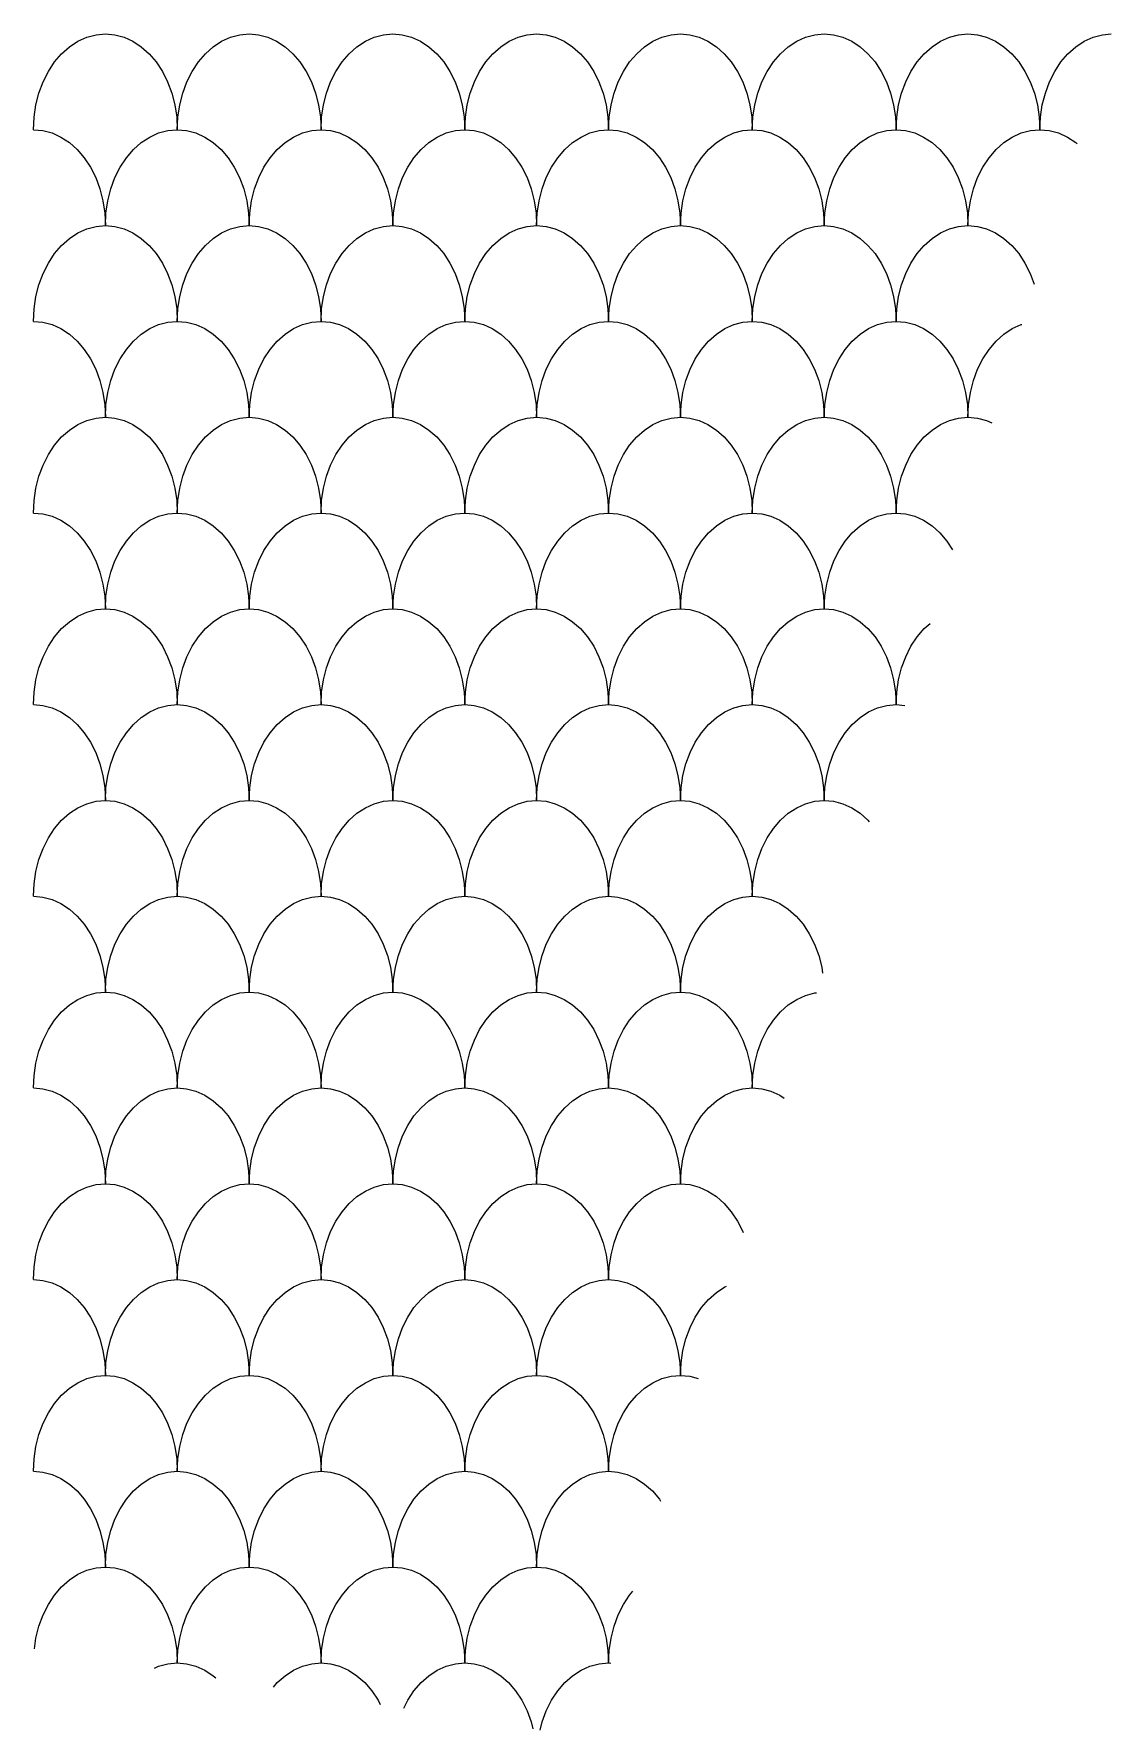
# Model space of a CAD drawing. Header units: millimetres. Extents: x 162 to 274, y -149 to -79.
# Drawn here: x 174.9 to 197.38, y -149.28 to -113.88 of the extents above; entities that cross this region are included whole.
import ezdxf

# ---------------------------------------------------------------- set-up
doc = ezdxf.new("R2010")
doc.units = ezdxf.units.MM

msp = doc.modelspace()

# ---------------------------------------------------------------- linework, layer by layer
for points in [[(174.894, -115.88), (174.907, -115.619), (174.946, -115.362), (175.009, -115.114), (175.095, -114.88), (175.204, -114.662), (175.334, -114.465), (175.481, -114.293), (175.644, -114.148), (175.82, -114.032), (176.006, -113.948), (176.199, -113.897), (176.394, -113.88), (176.59, -113.897), (176.783, -113.948), (176.968, -114.032), (177.144, -114.148), (177.308, -114.293), (177.455, -114.465), (177.584, -114.662), (177.693, -114.88), (177.78, -115.114), (177.843, -115.362), (177.882, -115.619), (177.894, -115.88)], [(177.894, -115.88), (177.907, -115.619), (177.946, -115.362), (178.009, -115.114), (178.095, -114.88), (178.204, -114.662), (178.334, -114.465), (178.481, -114.293), (178.644, -114.148), (178.82, -114.032), (179.006, -113.948), (179.199, -113.897), (179.394, -113.88), (179.59, -113.897), (179.783, -113.948), (179.968, -114.032), (180.144, -114.148), (180.308, -114.293), (180.455, -114.465), (180.584, -114.662), (180.693, -114.88), (180.78, -115.114), (180.843, -115.362), (180.882, -115.619), (180.894, -115.88)], [(180.894, -115.88), (180.907, -115.619), (180.946, -115.362), (181.009, -115.114), (181.095, -114.88), (181.204, -114.662), (181.334, -114.465), (181.481, -114.293), (181.644, -114.148), (181.82, -114.032), (182.006, -113.948), (182.199, -113.897), (182.394, -113.88), (182.59, -113.897), (182.783, -113.948), (182.968, -114.032), (183.144, -114.148), (183.308, -114.293), (183.455, -114.465), (183.584, -114.662), (183.693, -114.88), (183.78, -115.114), (183.843, -115.362), (183.882, -115.619), (183.894, -115.88)], [(183.894, -115.88), (183.907, -115.619), (183.946, -115.362), (184.009, -115.114), (184.095, -114.88), (184.204, -114.662), (184.334, -114.465), (184.481, -114.293), (184.644, -114.148), (184.82, -114.032), (185.006, -113.948), (185.199, -113.897), (185.394, -113.88), (185.59, -113.897), (185.783, -113.948), (185.968, -114.032), (186.144, -114.148), (186.308, -114.293), (186.455, -114.465), (186.584, -114.662), (186.693, -114.88), (186.78, -115.114), (186.843, -115.362), (186.882, -115.619), (186.894, -115.88)], [(186.894, -115.88), (186.907, -115.619), (186.946, -115.362), (187.009, -115.114), (187.095, -114.88), (187.204, -114.662), (187.334, -114.465), (187.481, -114.293), (187.644, -114.148), (187.82, -114.032), (188.006, -113.948), (188.199, -113.897), (188.394, -113.88), (188.59, -113.897), (188.783, -113.948), (188.968, -114.032), (189.144, -114.148), (189.308, -114.293), (189.455, -114.465), (189.584, -114.662), (189.693, -114.88), (189.78, -115.114), (189.843, -115.362), (189.882, -115.619), (189.894, -115.88)], [(189.894, -115.88), (189.907, -115.619), (189.946, -115.362), (190.009, -115.114), (190.095, -114.88), (190.204, -114.662), (190.334, -114.465), (190.481, -114.293), (190.644, -114.148), (190.82, -114.032), (191.006, -113.948), (191.199, -113.897), (191.394, -113.88), (191.59, -113.897), (191.783, -113.948), (191.968, -114.032), (192.144, -114.148), (192.308, -114.293), (192.455, -114.465), (192.584, -114.662), (192.693, -114.88), (192.78, -115.114), (192.843, -115.362), (192.882, -115.619), (192.894, -115.88)], [(192.894, -115.88), (192.907, -115.619), (192.946, -115.362), (193.009, -115.114), (193.095, -114.88), (193.204, -114.662), (193.334, -114.465), (193.481, -114.293), (193.644, -114.148), (193.82, -114.032), (194.006, -113.948), (194.199, -113.897), (194.394, -113.88), (194.59, -113.897), (194.783, -113.948), (194.968, -114.032), (195.144, -114.148), (195.308, -114.293), (195.455, -114.465), (195.584, -114.662), (195.693, -114.88), (195.78, -115.114), (195.843, -115.362), (195.882, -115.619), (195.894, -115.88)], [(195.894, -115.88), (195.907, -115.619), (195.946, -115.362), (196.009, -115.114), (196.095, -114.88), (196.204, -114.662), (196.334, -114.465), (196.481, -114.293), (196.644, -114.148), (196.82, -114.032), (197.006, -113.948), (197.199, -113.897), (197.381, -113.881)], [(174.894, -115.88), (175.09, -115.897), (175.283, -115.948), (175.468, -116.032), (175.644, -116.148), (175.808, -116.293), (175.955, -116.465), (176.084, -116.662), (176.193, -116.88), (176.28, -117.114), (176.343, -117.362), (176.382, -117.619), (176.394, -117.88)], [(176.394, -117.88), (176.407, -117.619), (176.446, -117.362), (176.509, -117.114), (176.595, -116.88), (176.704, -116.662), (176.834, -116.465), (176.981, -116.293), (177.144, -116.148), (177.32, -116.032), (177.506, -115.948), (177.699, -115.897), (177.894, -115.88), (178.09, -115.897), (178.283, -115.948), (178.468, -116.032), (178.644, -116.148), (178.808, -116.293), (178.955, -116.465), (179.084, -116.662), (179.193, -116.88), (179.28, -117.114), (179.343, -117.362), (179.382, -117.619), (179.394, -117.88)], [(179.394, -117.88), (179.407, -117.619), (179.446, -117.362), (179.509, -117.114), (179.595, -116.88), (179.704, -116.662), (179.834, -116.465), (179.981, -116.293), (180.144, -116.148), (180.32, -116.032), (180.506, -115.948), (180.699, -115.897), (180.894, -115.88), (181.09, -115.897), (181.283, -115.948), (181.468, -116.032), (181.644, -116.148), (181.808, -116.293), (181.955, -116.465), (182.084, -116.662), (182.193, -116.88), (182.28, -117.114), (182.343, -117.362), (182.382, -117.619), (182.394, -117.88)], [(182.394, -117.88), (182.407, -117.619), (182.446, -117.362), (182.509, -117.114), (182.595, -116.88), (182.704, -116.662), (182.834, -116.465), (182.981, -116.293), (183.144, -116.148), (183.32, -116.032), (183.506, -115.948), (183.699, -115.897), (183.894, -115.88), (184.09, -115.897), (184.283, -115.948), (184.468, -116.032), (184.644, -116.148), (184.808, -116.293), (184.955, -116.465), (185.084, -116.662), (185.193, -116.88), (185.28, -117.114), (185.343, -117.362), (185.382, -117.619), (185.394, -117.88)], [(185.394, -117.88), (185.407, -117.619), (185.446, -117.362), (185.509, -117.114), (185.595, -116.88), (185.704, -116.662), (185.834, -116.465), (185.981, -116.293), (186.144, -116.148), (186.32, -116.032), (186.506, -115.948), (186.699, -115.897), (186.894, -115.88), (187.09, -115.897), (187.283, -115.948), (187.468, -116.032), (187.644, -116.148), (187.808, -116.293), (187.955, -116.465), (188.084, -116.662), (188.193, -116.88), (188.28, -117.114), (188.343, -117.362), (188.382, -117.619), (188.394, -117.88)], [(188.394, -117.88), (188.407, -117.619), (188.446, -117.362), (188.509, -117.114), (188.595, -116.88), (188.704, -116.662), (188.834, -116.465), (188.981, -116.293), (189.144, -116.148), (189.32, -116.032), (189.506, -115.948), (189.699, -115.897), (189.894, -115.88), (190.09, -115.897), (190.283, -115.948), (190.468, -116.032), (190.644, -116.148), (190.808, -116.293), (190.955, -116.465), (191.084, -116.662), (191.193, -116.88), (191.28, -117.114), (191.343, -117.362), (191.382, -117.619), (191.394, -117.88)], [(191.394, -117.88), (191.407, -117.619), (191.446, -117.362), (191.509, -117.114), (191.595, -116.88), (191.704, -116.662), (191.834, -116.465), (191.981, -116.293), (192.144, -116.148), (192.32, -116.032), (192.506, -115.948), (192.699, -115.897), (192.894, -115.88), (193.09, -115.897), (193.283, -115.948), (193.468, -116.032), (193.644, -116.148), (193.808, -116.293), (193.955, -116.465), (194.084, -116.662), (194.193, -116.88), (194.28, -117.114), (194.343, -117.362), (194.382, -117.619), (194.394, -117.88)], [(194.394, -117.88), (194.407, -117.619), (194.446, -117.362), (194.509, -117.114), (194.595, -116.88), (194.704, -116.662), (194.834, -116.465), (194.981, -116.293), (195.144, -116.148), (195.32, -116.032), (195.506, -115.948), (195.699, -115.897), (195.894, -115.88), (196.09, -115.897), (196.283, -115.948), (196.468, -116.032), (196.644, -116.148), (196.676, -116.176)], [(174.894, -119.88), (174.907, -119.619), (174.946, -119.362), (175.009, -119.114), (175.095, -118.88), (175.204, -118.662), (175.334, -118.465), (175.481, -118.293), (175.644, -118.148), (175.82, -118.032), (176.006, -117.948), (176.199, -117.897), (176.394, -117.88), (176.59, -117.897), (176.783, -117.948), (176.968, -118.032), (177.144, -118.148), (177.308, -118.293), (177.455, -118.465), (177.584, -118.662), (177.693, -118.88), (177.78, -119.114), (177.843, -119.362), (177.882, -119.619), (177.894, -119.88)], [(177.894, -119.88), (177.907, -119.619), (177.946, -119.362), (178.009, -119.114), (178.095, -118.88), (178.204, -118.662), (178.334, -118.465), (178.481, -118.293), (178.644, -118.148), (178.82, -118.032), (179.006, -117.948), (179.199, -117.897), (179.394, -117.88), (179.59, -117.897), (179.783, -117.948), (179.968, -118.032), (180.144, -118.148), (180.308, -118.293), (180.455, -118.465), (180.584, -118.662), (180.693, -118.88), (180.78, -119.114), (180.843, -119.362), (180.882, -119.619), (180.894, -119.88)], [(180.894, -119.88), (180.907, -119.619), (180.946, -119.362), (181.009, -119.114), (181.095, -118.88), (181.204, -118.662), (181.334, -118.465), (181.481, -118.293), (181.644, -118.148), (181.82, -118.032), (182.006, -117.948), (182.199, -117.897), (182.394, -117.88), (182.59, -117.897), (182.783, -117.948), (182.968, -118.032), (183.144, -118.148), (183.308, -118.293), (183.455, -118.465), (183.584, -118.662), (183.693, -118.88), (183.78, -119.114), (183.843, -119.362), (183.882, -119.619), (183.894, -119.88)], [(183.894, -119.88), (183.907, -119.619), (183.946, -119.362), (184.009, -119.114), (184.095, -118.88), (184.204, -118.662), (184.334, -118.465), (184.481, -118.293), (184.644, -118.148), (184.82, -118.032), (185.006, -117.948), (185.199, -117.897), (185.394, -117.88), (185.59, -117.897), (185.783, -117.948), (185.968, -118.032), (186.144, -118.148), (186.308, -118.293), (186.455, -118.465), (186.584, -118.662), (186.693, -118.88), (186.78, -119.114), (186.843, -119.362), (186.882, -119.619), (186.894, -119.88)], [(186.894, -119.88), (186.907, -119.619), (186.946, -119.362), (187.009, -119.114), (187.095, -118.88), (187.204, -118.662), (187.334, -118.465), (187.481, -118.293), (187.644, -118.148), (187.82, -118.032), (188.006, -117.948), (188.199, -117.897), (188.394, -117.88), (188.59, -117.897), (188.783, -117.948), (188.968, -118.032), (189.144, -118.148), (189.308, -118.293), (189.455, -118.465), (189.584, -118.662), (189.693, -118.88), (189.78, -119.114), (189.843, -119.362), (189.882, -119.619), (189.894, -119.88)], [(189.894, -119.88), (189.907, -119.619), (189.946, -119.362), (190.009, -119.114), (190.095, -118.88), (190.204, -118.662), (190.334, -118.465), (190.481, -118.293), (190.644, -118.148), (190.82, -118.032), (191.006, -117.948), (191.199, -117.897), (191.394, -117.88), (191.59, -117.897), (191.783, -117.948), (191.968, -118.032), (192.144, -118.148), (192.308, -118.293), (192.455, -118.465), (192.584, -118.662), (192.693, -118.88), (192.78, -119.114), (192.843, -119.362), (192.882, -119.619), (192.894, -119.88)], [(192.894, -119.88), (192.907, -119.619), (192.946, -119.362), (193.009, -119.114), (193.095, -118.88), (193.204, -118.662), (193.334, -118.465), (193.481, -118.293), (193.644, -118.148), (193.82, -118.032), (194.006, -117.948), (194.199, -117.897), (194.394, -117.88), (194.59, -117.897), (194.783, -117.948), (194.968, -118.032), (195.144, -118.148), (195.308, -118.293), (195.455, -118.465), (195.584, -118.662), (195.693, -118.88), (195.777, -119.105)], [(174.894, -119.88), (175.09, -119.897), (175.283, -119.948), (175.468, -120.032), (175.644, -120.148), (175.808, -120.293), (175.955, -120.465), (176.084, -120.662), (176.193, -120.88), (176.28, -121.114), (176.343, -121.362), (176.382, -121.619), (176.394, -121.88)], [(176.394, -121.88), (176.407, -121.619), (176.446, -121.362), (176.509, -121.114), (176.595, -120.88), (176.704, -120.662), (176.834, -120.465), (176.981, -120.293), (177.144, -120.148), (177.32, -120.032), (177.506, -119.948), (177.699, -119.897), (177.894, -119.88), (178.09, -119.897), (178.283, -119.948), (178.468, -120.032), (178.644, -120.148), (178.808, -120.293), (178.955, -120.465), (179.084, -120.662), (179.193, -120.88), (179.28, -121.114), (179.343, -121.362), (179.382, -121.619), (179.394, -121.88)], [(179.394, -121.88), (179.407, -121.619), (179.446, -121.362), (179.509, -121.114), (179.595, -120.88), (179.704, -120.662), (179.834, -120.465), (179.981, -120.293), (180.144, -120.148), (180.32, -120.032), (180.506, -119.948), (180.699, -119.897), (180.894, -119.88), (181.09, -119.897), (181.283, -119.948), (181.468, -120.032), (181.644, -120.148), (181.808, -120.293), (181.955, -120.465), (182.084, -120.662), (182.193, -120.88), (182.28, -121.114), (182.343, -121.362), (182.382, -121.619), (182.394, -121.88)], [(182.394, -121.88), (182.407, -121.619), (182.446, -121.362), (182.509, -121.114), (182.595, -120.88), (182.704, -120.662), (182.834, -120.465), (182.981, -120.293), (183.144, -120.148), (183.32, -120.032), (183.506, -119.948), (183.699, -119.897), (183.894, -119.88), (184.09, -119.897), (184.283, -119.948), (184.468, -120.032), (184.644, -120.148), (184.808, -120.293), (184.955, -120.465), (185.084, -120.662), (185.193, -120.88), (185.28, -121.114), (185.343, -121.362), (185.382, -121.619), (185.394, -121.88)], [(185.394, -121.88), (185.407, -121.619), (185.446, -121.362), (185.509, -121.114), (185.595, -120.88), (185.704, -120.662), (185.834, -120.465), (185.981, -120.293), (186.144, -120.148), (186.32, -120.032), (186.506, -119.948), (186.699, -119.897), (186.894, -119.88), (187.09, -119.897), (187.283, -119.948), (187.468, -120.032), (187.644, -120.148), (187.808, -120.293), (187.955, -120.465), (188.084, -120.662), (188.193, -120.88), (188.28, -121.114), (188.343, -121.362), (188.382, -121.619), (188.394, -121.88)], [(188.394, -121.88), (188.407, -121.619), (188.446, -121.362), (188.509, -121.114), (188.595, -120.88), (188.704, -120.662), (188.834, -120.465), (188.981, -120.293), (189.144, -120.148), (189.32, -120.032), (189.506, -119.948), (189.699, -119.897), (189.894, -119.88), (190.09, -119.897), (190.283, -119.948), (190.468, -120.032), (190.644, -120.148), (190.808, -120.293), (190.955, -120.465), (191.084, -120.662), (191.193, -120.88), (191.28, -121.114), (191.343, -121.362), (191.382, -121.619), (191.394, -121.88)], [(191.394, -121.88), (191.407, -121.619), (191.446, -121.362), (191.509, -121.114), (191.595, -120.88), (191.704, -120.662), (191.834, -120.465), (191.981, -120.293), (192.144, -120.148), (192.32, -120.032), (192.506, -119.948), (192.699, -119.897), (192.894, -119.88), (193.09, -119.897), (193.283, -119.948), (193.468, -120.032), (193.644, -120.148), (193.808, -120.293), (193.955, -120.465), (194.084, -120.662), (194.193, -120.88), (194.28, -121.114), (194.343, -121.362), (194.382, -121.619), (194.394, -121.88)], [(194.394, -121.88), (194.407, -121.619), (194.446, -121.362), (194.509, -121.114), (194.595, -120.88), (194.704, -120.662), (194.834, -120.465), (194.981, -120.293), (195.144, -120.148), (195.32, -120.032), (195.506, -119.948), (195.519, -119.944)], [(174.894, -123.88), (174.907, -123.619), (174.946, -123.362), (175.009, -123.114), (175.095, -122.88), (175.204, -122.662), (175.334, -122.465), (175.481, -122.293), (175.644, -122.148), (175.82, -122.032), (176.006, -121.948), (176.199, -121.897), (176.394, -121.88), (176.59, -121.897), (176.783, -121.948), (176.968, -122.032), (177.144, -122.148), (177.308, -122.293), (177.455, -122.465), (177.584, -122.662), (177.693, -122.88), (177.78, -123.114), (177.843, -123.362), (177.882, -123.619), (177.894, -123.88)], [(177.894, -123.88), (177.907, -123.619), (177.946, -123.362), (178.009, -123.114), (178.095, -122.88), (178.204, -122.662), (178.334, -122.465), (178.481, -122.293), (178.644, -122.148), (178.82, -122.032), (179.006, -121.948), (179.199, -121.897), (179.394, -121.88), (179.59, -121.897), (179.783, -121.948), (179.968, -122.032), (180.144, -122.148), (180.308, -122.293), (180.455, -122.465), (180.584, -122.662), (180.693, -122.88), (180.78, -123.114), (180.843, -123.362), (180.882, -123.619), (180.894, -123.88)], [(180.894, -123.88), (180.907, -123.619), (180.946, -123.362), (181.009, -123.114), (181.095, -122.88), (181.204, -122.662), (181.334, -122.465), (181.481, -122.293), (181.644, -122.148), (181.82, -122.032), (182.006, -121.948), (182.199, -121.897), (182.394, -121.88), (182.59, -121.897), (182.783, -121.948), (182.968, -122.032), (183.144, -122.148), (183.308, -122.293), (183.455, -122.465), (183.584, -122.662), (183.693, -122.88), (183.78, -123.114), (183.843, -123.362), (183.882, -123.619), (183.894, -123.88)], [(183.894, -123.88), (183.907, -123.619), (183.946, -123.362), (184.009, -123.114), (184.095, -122.88), (184.204, -122.662), (184.334, -122.465), (184.481, -122.293), (184.644, -122.148), (184.82, -122.032), (185.006, -121.948), (185.199, -121.897), (185.394, -121.88), (185.59, -121.897), (185.783, -121.948), (185.968, -122.032), (186.144, -122.148), (186.308, -122.293), (186.455, -122.465), (186.584, -122.662), (186.693, -122.88), (186.78, -123.114), (186.843, -123.362), (186.882, -123.619), (186.894, -123.88)], [(186.894, -123.88), (186.907, -123.619), (186.946, -123.362), (187.009, -123.114), (187.095, -122.88), (187.204, -122.662), (187.334, -122.465), (187.481, -122.293), (187.644, -122.148), (187.82, -122.032), (188.006, -121.948), (188.199, -121.897), (188.394, -121.88), (188.59, -121.897), (188.783, -121.948), (188.968, -122.032), (189.144, -122.148), (189.308, -122.293), (189.455, -122.465), (189.584, -122.662), (189.693, -122.88), (189.78, -123.114), (189.843, -123.362), (189.882, -123.619), (189.894, -123.88)], [(189.894, -123.88), (189.907, -123.619), (189.946, -123.362), (190.009, -123.114), (190.095, -122.88), (190.204, -122.662), (190.334, -122.465), (190.481, -122.293), (190.644, -122.148), (190.82, -122.032), (191.006, -121.948), (191.199, -121.897), (191.394, -121.88), (191.59, -121.897), (191.783, -121.948), (191.968, -122.032), (192.144, -122.148), (192.308, -122.293), (192.455, -122.465), (192.584, -122.662), (192.693, -122.88), (192.78, -123.114), (192.843, -123.362), (192.882, -123.619), (192.894, -123.88)], [(192.894, -123.88), (192.907, -123.619), (192.946, -123.362), (193.009, -123.114), (193.095, -122.88), (193.204, -122.662), (193.334, -122.465), (193.481, -122.293), (193.644, -122.148), (193.82, -122.032), (194.006, -121.948), (194.199, -121.897), (194.394, -121.88), (194.59, -121.897), (194.783, -121.948), (194.889, -121.996)], [(174.894, -123.88), (175.09, -123.897), (175.283, -123.948), (175.468, -124.032), (175.644, -124.148), (175.808, -124.293), (175.955, -124.465), (176.084, -124.662), (176.193, -124.88), (176.28, -125.114), (176.343, -125.362), (176.382, -125.619), (176.394, -125.88)], [(176.394, -125.88), (176.407, -125.619), (176.446, -125.362), (176.509, -125.114), (176.595, -124.88), (176.704, -124.662), (176.834, -124.465), (176.981, -124.293), (177.144, -124.148), (177.32, -124.032), (177.506, -123.948), (177.699, -123.897), (177.894, -123.88), (178.09, -123.897), (178.283, -123.948), (178.468, -124.032), (178.644, -124.148), (178.808, -124.293), (178.955, -124.465), (179.084, -124.662), (179.193, -124.88), (179.28, -125.114), (179.343, -125.362), (179.382, -125.619), (179.394, -125.88)], [(179.394, -125.88), (179.407, -125.619), (179.446, -125.362), (179.509, -125.114), (179.595, -124.88), (179.704, -124.662), (179.834, -124.465), (179.981, -124.293), (180.144, -124.148), (180.32, -124.032), (180.506, -123.948), (180.699, -123.897), (180.894, -123.88), (181.09, -123.897), (181.283, -123.948), (181.468, -124.032), (181.644, -124.148), (181.808, -124.293), (181.955, -124.465), (182.084, -124.662), (182.193, -124.88), (182.28, -125.114), (182.343, -125.362), (182.382, -125.619), (182.394, -125.88)], [(182.394, -125.88), (182.407, -125.619), (182.446, -125.362), (182.509, -125.114), (182.595, -124.88), (182.704, -124.662), (182.834, -124.465), (182.981, -124.293), (183.144, -124.148), (183.32, -124.032), (183.506, -123.948), (183.699, -123.897), (183.894, -123.88), (184.09, -123.897), (184.283, -123.948), (184.468, -124.032), (184.644, -124.148), (184.808, -124.293), (184.955, -124.465), (185.084, -124.662), (185.193, -124.88), (185.28, -125.114), (185.343, -125.362), (185.382, -125.619), (185.394, -125.88)], [(185.394, -125.88), (185.407, -125.619), (185.446, -125.362), (185.509, -125.114), (185.595, -124.88), (185.704, -124.662), (185.834, -124.465), (185.981, -124.293), (186.144, -124.148), (186.32, -124.032), (186.506, -123.948), (186.699, -123.897), (186.894, -123.88), (187.09, -123.897), (187.283, -123.948), (187.468, -124.032), (187.644, -124.148), (187.808, -124.293), (187.955, -124.465), (188.084, -124.662), (188.193, -124.88), (188.28, -125.114), (188.343, -125.362), (188.382, -125.619), (188.394, -125.88)], [(188.394, -125.88), (188.407, -125.619), (188.446, -125.362), (188.509, -125.114), (188.595, -124.88), (188.704, -124.662), (188.834, -124.465), (188.981, -124.293), (189.144, -124.148), (189.32, -124.032), (189.506, -123.948), (189.699, -123.897), (189.894, -123.88), (190.09, -123.897), (190.283, -123.948), (190.468, -124.032), (190.644, -124.148), (190.808, -124.293), (190.955, -124.465), (191.084, -124.662), (191.193, -124.88), (191.28, -125.114), (191.343, -125.362), (191.382, -125.619), (191.394, -125.88)], [(191.394, -125.88), (191.407, -125.619), (191.446, -125.362), (191.509, -125.114), (191.595, -124.88), (191.704, -124.662), (191.834, -124.465), (191.981, -124.293), (192.144, -124.148), (192.32, -124.032), (192.506, -123.948), (192.699, -123.897), (192.894, -123.88), (193.09, -123.897), (193.283, -123.948), (193.468, -124.032), (193.644, -124.148), (193.808, -124.293), (193.955, -124.465), (194.075, -124.648)], [(174.894, -127.88), (174.907, -127.619), (174.946, -127.362), (175.009, -127.114), (175.095, -126.88), (175.204, -126.662), (175.334, -126.465), (175.481, -126.293), (175.644, -126.148), (175.82, -126.032), (176.006, -125.948), (176.199, -125.897), (176.394, -125.88), (176.59, -125.897), (176.783, -125.948), (176.968, -126.032), (177.144, -126.148), (177.308, -126.293), (177.455, -126.465), (177.584, -126.662), (177.693, -126.88), (177.78, -127.114), (177.843, -127.362), (177.882, -127.619), (177.894, -127.88)], [(177.894, -127.88), (177.907, -127.619), (177.946, -127.362), (178.009, -127.114), (178.095, -126.88), (178.204, -126.662), (178.334, -126.465), (178.481, -126.293), (178.644, -126.148), (178.82, -126.032), (179.006, -125.948), (179.199, -125.897), (179.394, -125.88), (179.59, -125.897), (179.783, -125.948), (179.968, -126.032), (180.144, -126.148), (180.308, -126.293), (180.455, -126.465), (180.584, -126.662), (180.693, -126.88), (180.78, -127.114), (180.843, -127.362), (180.882, -127.619), (180.894, -127.88)], [(180.894, -127.88), (180.907, -127.619), (180.946, -127.362), (181.009, -127.114), (181.095, -126.88), (181.204, -126.662), (181.334, -126.465), (181.481, -126.293), (181.644, -126.148), (181.82, -126.032), (182.006, -125.948), (182.199, -125.897), (182.394, -125.88), (182.59, -125.897), (182.783, -125.948), (182.968, -126.032), (183.144, -126.148), (183.308, -126.293), (183.455, -126.465), (183.584, -126.662), (183.693, -126.88), (183.78, -127.114), (183.843, -127.362), (183.882, -127.619), (183.894, -127.88)], [(183.894, -127.88), (183.907, -127.619), (183.946, -127.362), (184.009, -127.114), (184.095, -126.88), (184.204, -126.662), (184.334, -126.465), (184.481, -126.293), (184.644, -126.148), (184.82, -126.032), (185.006, -125.948), (185.199, -125.897), (185.394, -125.88), (185.59, -125.897), (185.783, -125.948), (185.968, -126.032), (186.144, -126.148), (186.308, -126.293), (186.455, -126.465), (186.584, -126.662), (186.693, -126.88), (186.78, -127.114), (186.843, -127.362), (186.882, -127.619), (186.894, -127.88)], [(186.894, -127.88), (186.907, -127.619), (186.946, -127.362), (187.009, -127.114), (187.095, -126.88), (187.204, -126.662), (187.334, -126.465), (187.481, -126.293), (187.644, -126.148), (187.82, -126.032), (188.006, -125.948), (188.199, -125.897), (188.394, -125.88), (188.59, -125.897), (188.783, -125.948), (188.968, -126.032), (189.144, -126.148), (189.308, -126.293), (189.455, -126.465), (189.584, -126.662), (189.693, -126.88), (189.78, -127.114), (189.843, -127.362), (189.882, -127.619), (189.894, -127.88)], [(189.894, -127.88), (189.907, -127.619), (189.946, -127.362), (190.009, -127.114), (190.095, -126.88), (190.204, -126.662), (190.334, -126.465), (190.481, -126.293), (190.644, -126.148), (190.82, -126.032), (191.006, -125.948), (191.199, -125.897), (191.394, -125.88), (191.59, -125.897), (191.783, -125.948), (191.968, -126.032), (192.144, -126.148), (192.308, -126.293), (192.455, -126.465), (192.584, -126.662), (192.693, -126.88), (192.78, -127.114), (192.843, -127.362), (192.882, -127.619), (192.894, -127.88)], [(192.894, -127.88), (192.907, -127.619), (192.946, -127.362), (193.009, -127.114), (193.095, -126.88), (193.204, -126.662), (193.334, -126.465), (193.481, -126.293), (193.604, -126.184)], [(174.894, -127.88), (175.09, -127.897), (175.283, -127.948), (175.468, -128.032), (175.644, -128.148), (175.808, -128.293), (175.955, -128.465), (176.084, -128.662), (176.193, -128.88), (176.28, -129.114), (176.343, -129.362), (176.382, -129.619), (176.394, -129.88)], [(176.394, -129.88), (176.407, -129.619), (176.446, -129.362), (176.509, -129.114), (176.595, -128.88), (176.704, -128.662), (176.834, -128.465), (176.981, -128.293), (177.144, -128.148), (177.32, -128.032), (177.506, -127.948), (177.699, -127.897), (177.894, -127.88), (178.09, -127.897), (178.283, -127.948), (178.468, -128.032), (178.644, -128.148), (178.808, -128.293), (178.955, -128.465), (179.084, -128.662), (179.193, -128.88), (179.28, -129.114), (179.343, -129.362), (179.382, -129.619), (179.394, -129.88)], [(179.394, -129.88), (179.407, -129.619), (179.446, -129.362), (179.509, -129.114), (179.595, -128.88), (179.704, -128.662), (179.834, -128.465), (179.981, -128.293), (180.144, -128.148), (180.32, -128.032), (180.506, -127.948), (180.699, -127.897), (180.894, -127.88), (181.09, -127.897), (181.283, -127.948), (181.468, -128.032), (181.644, -128.148), (181.808, -128.293), (181.955, -128.465), (182.084, -128.662), (182.193, -128.88), (182.28, -129.114), (182.343, -129.362), (182.382, -129.619), (182.394, -129.88)], [(182.394, -129.88), (182.407, -129.619), (182.446, -129.362), (182.509, -129.114), (182.595, -128.88), (182.704, -128.662), (182.834, -128.465), (182.981, -128.293), (183.144, -128.148), (183.32, -128.032), (183.506, -127.948), (183.699, -127.897), (183.894, -127.88), (184.09, -127.897), (184.283, -127.948), (184.468, -128.032), (184.644, -128.148), (184.808, -128.293), (184.955, -128.465), (185.084, -128.662), (185.193, -128.88), (185.28, -129.114), (185.343, -129.362), (185.382, -129.619), (185.394, -129.88)], [(185.394, -129.88), (185.407, -129.619), (185.446, -129.362), (185.509, -129.114), (185.595, -128.88), (185.704, -128.662), (185.834, -128.465), (185.981, -128.293), (186.144, -128.148), (186.32, -128.032), (186.506, -127.948), (186.699, -127.897), (186.894, -127.88), (187.09, -127.897), (187.283, -127.948), (187.468, -128.032), (187.644, -128.148), (187.808, -128.293), (187.955, -128.465), (188.084, -128.662), (188.193, -128.88), (188.28, -129.114), (188.343, -129.362), (188.382, -129.619), (188.394, -129.88)], [(188.394, -129.88), (188.407, -129.619), (188.446, -129.362), (188.509, -129.114), (188.595, -128.88), (188.704, -128.662), (188.834, -128.465), (188.981, -128.293), (189.144, -128.148), (189.32, -128.032), (189.506, -127.948), (189.699, -127.897), (189.894, -127.88), (190.09, -127.897), (190.283, -127.948), (190.468, -128.032), (190.644, -128.148), (190.808, -128.293), (190.955, -128.465), (191.084, -128.662), (191.193, -128.88), (191.28, -129.114), (191.343, -129.362), (191.382, -129.619), (191.394, -129.88)], [(191.394, -129.88), (191.407, -129.619), (191.446, -129.362), (191.509, -129.114), (191.595, -128.88), (191.704, -128.662), (191.834, -128.465), (191.981, -128.293), (192.144, -128.148), (192.32, -128.032), (192.506, -127.948), (192.699, -127.897), (192.894, -127.88), (193.078, -127.896)], [(174.894, -131.88), (174.907, -131.619), (174.946, -131.362), (175.009, -131.114), (175.095, -130.88), (175.204, -130.662), (175.334, -130.465), (175.481, -130.293), (175.644, -130.148), (175.82, -130.032), (176.006, -129.948), (176.199, -129.897), (176.394, -129.88), (176.59, -129.897), (176.783, -129.948), (176.968, -130.032), (177.144, -130.148), (177.308, -130.293), (177.455, -130.465), (177.584, -130.662), (177.693, -130.88), (177.78, -131.114), (177.843, -131.362), (177.882, -131.619), (177.894, -131.88)], [(177.894, -131.88), (177.907, -131.619), (177.946, -131.362), (178.009, -131.114), (178.095, -130.88), (178.204, -130.662), (178.334, -130.465), (178.481, -130.293), (178.644, -130.148), (178.82, -130.032), (179.006, -129.948), (179.199, -129.897), (179.394, -129.88), (179.59, -129.897), (179.783, -129.948), (179.968, -130.032), (180.144, -130.148), (180.308, -130.293), (180.455, -130.465), (180.584, -130.662), (180.693, -130.88), (180.78, -131.114), (180.843, -131.362), (180.882, -131.619), (180.894, -131.88)], [(180.894, -131.88), (180.907, -131.619), (180.946, -131.362), (181.009, -131.114), (181.095, -130.88), (181.204, -130.662), (181.334, -130.465), (181.481, -130.293), (181.644, -130.148), (181.82, -130.032), (182.006, -129.948), (182.199, -129.897), (182.394, -129.88), (182.59, -129.897), (182.783, -129.948), (182.968, -130.032), (183.144, -130.148), (183.308, -130.293), (183.455, -130.465), (183.584, -130.662), (183.693, -130.88), (183.78, -131.114), (183.843, -131.362), (183.882, -131.619), (183.894, -131.88)], [(183.894, -131.88), (183.907, -131.619), (183.946, -131.362), (184.009, -131.114), (184.095, -130.88), (184.204, -130.662), (184.334, -130.465), (184.481, -130.293), (184.644, -130.148), (184.82, -130.032), (185.006, -129.948), (185.199, -129.897), (185.394, -129.88), (185.59, -129.897), (185.783, -129.948), (185.968, -130.032), (186.144, -130.148), (186.308, -130.293), (186.455, -130.465), (186.584, -130.662), (186.693, -130.88), (186.78, -131.114), (186.843, -131.362), (186.882, -131.619), (186.894, -131.88)], [(186.894, -131.88), (186.907, -131.619), (186.946, -131.362), (187.009, -131.114), (187.095, -130.88), (187.204, -130.662), (187.334, -130.465), (187.481, -130.293), (187.644, -130.148), (187.82, -130.032), (188.006, -129.948), (188.199, -129.897), (188.394, -129.88), (188.59, -129.897), (188.783, -129.948), (188.968, -130.032), (189.144, -130.148), (189.308, -130.293), (189.455, -130.465), (189.584, -130.662), (189.693, -130.88), (189.78, -131.114), (189.843, -131.362), (189.882, -131.619), (189.894, -131.88)], [(189.894, -131.88), (189.907, -131.619), (189.946, -131.362), (190.009, -131.114), (190.095, -130.88), (190.204, -130.662), (190.334, -130.465), (190.481, -130.293), (190.644, -130.148), (190.82, -130.032), (191.006, -129.948), (191.199, -129.897), (191.394, -129.88), (191.59, -129.897), (191.783, -129.948), (191.968, -130.032), (192.144, -130.148), (192.308, -130.293), (192.333, -130.323)], [(174.894, -131.88), (175.09, -131.897), (175.283, -131.948), (175.468, -132.032), (175.644, -132.148), (175.808, -132.293), (175.955, -132.465), (176.084, -132.662), (176.193, -132.88), (176.28, -133.114), (176.343, -133.362), (176.382, -133.619), (176.394, -133.88)], [(176.394, -133.88), (176.407, -133.619), (176.446, -133.362), (176.509, -133.114), (176.595, -132.88), (176.704, -132.662), (176.834, -132.465), (176.981, -132.293), (177.144, -132.148), (177.32, -132.032), (177.506, -131.948), (177.699, -131.897), (177.894, -131.88), (178.09, -131.897), (178.283, -131.948), (178.468, -132.032), (178.644, -132.148), (178.808, -132.293), (178.955, -132.465), (179.084, -132.662), (179.193, -132.88), (179.28, -133.114), (179.343, -133.362), (179.382, -133.619), (179.394, -133.88)], [(179.394, -133.88), (179.407, -133.619), (179.446, -133.362), (179.509, -133.114), (179.595, -132.88), (179.704, -132.662), (179.834, -132.465), (179.981, -132.293), (180.144, -132.148), (180.32, -132.032), (180.506, -131.948), (180.699, -131.897), (180.894, -131.88), (181.09, -131.897), (181.283, -131.948), (181.468, -132.032), (181.644, -132.148), (181.808, -132.293), (181.955, -132.465), (182.084, -132.662), (182.193, -132.88), (182.28, -133.114), (182.343, -133.362), (182.382, -133.619), (182.394, -133.88)], [(182.394, -133.88), (182.407, -133.619), (182.446, -133.362), (182.509, -133.114), (182.595, -132.88), (182.704, -132.662), (182.834, -132.465), (182.981, -132.293), (183.144, -132.148), (183.32, -132.032), (183.506, -131.948), (183.699, -131.897), (183.894, -131.88), (184.09, -131.897), (184.283, -131.948), (184.468, -132.032), (184.644, -132.148), (184.808, -132.293), (184.955, -132.465), (185.084, -132.662), (185.193, -132.88), (185.28, -133.114), (185.343, -133.362), (185.382, -133.619), (185.394, -133.88)], [(185.394, -133.88), (185.407, -133.619), (185.446, -133.362), (185.509, -133.114), (185.595, -132.88), (185.704, -132.662), (185.834, -132.465), (185.981, -132.293), (186.144, -132.148), (186.32, -132.032), (186.506, -131.948), (186.699, -131.897), (186.894, -131.88), (187.09, -131.897), (187.283, -131.948), (187.468, -132.032), (187.644, -132.148), (187.808, -132.293), (187.955, -132.465), (188.084, -132.662), (188.193, -132.88), (188.28, -133.114), (188.343, -133.362), (188.382, -133.619), (188.394, -133.88)], [(188.394, -133.88), (188.407, -133.619), (188.446, -133.362), (188.509, -133.114), (188.595, -132.88), (188.704, -132.662), (188.834, -132.465), (188.981, -132.293), (189.144, -132.148), (189.32, -132.032), (189.506, -131.948), (189.699, -131.897), (189.894, -131.88), (190.09, -131.897), (190.283, -131.948), (190.468, -132.032), (190.644, -132.148), (190.808, -132.293), (190.955, -132.465), (191.084, -132.662), (191.193, -132.88), (191.28, -133.114), (191.343, -133.362), (191.362, -133.487)], [(174.894, -135.88), (174.907, -135.619), (174.946, -135.362), (175.009, -135.114), (175.095, -134.88), (175.204, -134.662), (175.334, -134.465), (175.481, -134.293), (175.644, -134.148), (175.82, -134.032), (176.006, -133.948), (176.199, -133.897), (176.394, -133.88), (176.59, -133.897), (176.783, -133.948), (176.968, -134.032), (177.144, -134.148), (177.308, -134.293), (177.455, -134.465), (177.584, -134.662), (177.693, -134.88), (177.78, -135.114), (177.843, -135.362), (177.882, -135.619), (177.894, -135.88)], [(177.894, -135.88), (177.907, -135.619), (177.946, -135.362), (178.009, -135.114), (178.095, -134.88), (178.204, -134.662), (178.334, -134.465), (178.481, -134.293), (178.644, -134.148), (178.82, -134.032), (179.006, -133.948), (179.199, -133.897), (179.394, -133.88), (179.59, -133.897), (179.783, -133.948), (179.968, -134.032), (180.144, -134.148), (180.308, -134.293), (180.455, -134.465), (180.584, -134.662), (180.693, -134.88), (180.78, -135.114), (180.843, -135.362), (180.882, -135.619), (180.894, -135.88)], [(180.894, -135.88), (180.907, -135.619), (180.946, -135.362), (181.009, -135.114), (181.095, -134.88), (181.204, -134.662), (181.334, -134.465), (181.481, -134.293), (181.644, -134.148), (181.82, -134.032), (182.006, -133.948), (182.199, -133.897), (182.394, -133.88), (182.59, -133.897), (182.783, -133.948), (182.968, -134.032), (183.144, -134.148), (183.308, -134.293), (183.455, -134.465), (183.584, -134.662), (183.693, -134.88), (183.78, -135.114), (183.843, -135.362), (183.882, -135.619), (183.894, -135.88)], [(183.894, -135.88), (183.907, -135.619), (183.946, -135.362), (184.009, -135.114), (184.095, -134.88), (184.204, -134.662), (184.334, -134.465), (184.481, -134.293), (184.644, -134.148), (184.82, -134.032), (185.006, -133.948), (185.199, -133.897), (185.394, -133.88), (185.59, -133.897), (185.783, -133.948), (185.968, -134.032), (186.144, -134.148), (186.308, -134.293), (186.455, -134.465), (186.584, -134.662), (186.693, -134.88), (186.78, -135.114), (186.843, -135.362), (186.882, -135.619), (186.894, -135.88)], [(186.894, -135.88), (186.907, -135.619), (186.946, -135.362), (187.009, -135.114), (187.095, -134.88), (187.204, -134.662), (187.334, -134.465), (187.481, -134.293), (187.644, -134.148), (187.82, -134.032), (188.006, -133.948), (188.199, -133.897), (188.394, -133.88), (188.59, -133.897), (188.783, -133.948), (188.968, -134.032), (189.144, -134.148), (189.308, -134.293), (189.455, -134.465), (189.584, -134.662), (189.693, -134.88), (189.78, -135.114), (189.843, -135.362), (189.882, -135.619), (189.894, -135.88)], [(189.894, -135.88), (189.907, -135.619), (189.946, -135.362), (190.009, -135.114), (190.095, -134.88), (190.204, -134.662), (190.334, -134.465), (190.481, -134.293), (190.644, -134.148), (190.82, -134.032), (191.006, -133.948), (191.199, -133.897), (191.237, -133.893)], [(174.894, -135.88), (175.09, -135.897), (175.283, -135.948), (175.468, -136.032), (175.644, -136.148), (175.808, -136.293), (175.955, -136.465), (176.084, -136.662), (176.193, -136.88), (176.28, -137.114), (176.343, -137.362), (176.382, -137.619), (176.394, -137.88)], [(176.394, -137.88), (176.407, -137.619), (176.446, -137.362), (176.509, -137.114), (176.595, -136.88), (176.704, -136.662), (176.834, -136.465), (176.981, -136.293), (177.144, -136.148), (177.32, -136.032), (177.506, -135.948), (177.699, -135.897), (177.894, -135.88), (178.09, -135.897), (178.283, -135.948), (178.468, -136.032), (178.644, -136.148), (178.808, -136.293), (178.955, -136.465), (179.084, -136.662), (179.193, -136.88), (179.28, -137.114), (179.343, -137.362), (179.382, -137.619), (179.394, -137.88)], [(179.394, -137.88), (179.407, -137.619), (179.446, -137.362), (179.509, -137.114), (179.595, -136.88), (179.704, -136.662), (179.834, -136.465), (179.981, -136.293), (180.144, -136.148), (180.32, -136.032), (180.506, -135.948), (180.699, -135.897), (180.894, -135.88), (181.09, -135.897), (181.283, -135.948), (181.468, -136.032), (181.644, -136.148), (181.808, -136.293), (181.955, -136.465), (182.084, -136.662), (182.193, -136.88), (182.28, -137.114), (182.343, -137.362), (182.382, -137.619), (182.394, -137.88)], [(182.394, -137.88), (182.407, -137.619), (182.446, -137.362), (182.509, -137.114), (182.595, -136.88), (182.704, -136.662), (182.834, -136.465), (182.981, -136.293), (183.144, -136.148), (183.32, -136.032), (183.506, -135.948), (183.699, -135.897), (183.894, -135.88), (184.09, -135.897), (184.283, -135.948), (184.468, -136.032), (184.644, -136.148), (184.808, -136.293), (184.955, -136.465), (185.084, -136.662), (185.193, -136.88), (185.28, -137.114), (185.343, -137.362), (185.382, -137.619), (185.394, -137.88)], [(185.394, -137.88), (185.407, -137.619), (185.446, -137.362), (185.509, -137.114), (185.595, -136.88), (185.704, -136.662), (185.834, -136.465), (185.981, -136.293), (186.144, -136.148), (186.32, -136.032), (186.506, -135.948), (186.699, -135.897), (186.894, -135.88), (187.09, -135.897), (187.283, -135.948), (187.468, -136.032), (187.644, -136.148), (187.808, -136.293), (187.955, -136.465), (188.084, -136.662), (188.193, -136.88), (188.28, -137.114), (188.343, -137.362), (188.382, -137.619), (188.394, -137.88)], [(188.394, -137.88), (188.407, -137.619), (188.446, -137.362), (188.509, -137.114), (188.595, -136.88), (188.704, -136.662), (188.834, -136.465), (188.981, -136.293), (189.144, -136.148), (189.32, -136.032), (189.506, -135.948), (189.699, -135.897), (189.894, -135.88), (190.09, -135.897), (190.283, -135.948), (190.468, -136.032), (190.562, -136.093)], [(174.894, -139.88), (174.907, -139.619), (174.946, -139.362), (175.009, -139.114), (175.095, -138.88), (175.204, -138.662), (175.334, -138.465), (175.481, -138.293), (175.644, -138.148), (175.82, -138.032), (176.006, -137.948), (176.199, -137.897), (176.394, -137.88), (176.59, -137.897), (176.783, -137.948), (176.968, -138.032), (177.144, -138.148), (177.308, -138.293), (177.455, -138.465), (177.584, -138.662), (177.693, -138.88), (177.78, -139.114), (177.843, -139.362), (177.882, -139.619), (177.894, -139.88)], [(177.894, -139.88), (177.907, -139.619), (177.946, -139.362), (178.009, -139.114), (178.095, -138.88), (178.204, -138.662), (178.334, -138.465), (178.481, -138.293), (178.644, -138.148), (178.82, -138.032), (179.006, -137.948), (179.199, -137.897), (179.394, -137.88), (179.59, -137.897), (179.783, -137.948), (179.968, -138.032), (180.144, -138.148), (180.308, -138.293), (180.455, -138.465), (180.584, -138.662), (180.693, -138.88), (180.78, -139.114), (180.843, -139.362), (180.882, -139.619), (180.894, -139.88)], [(180.894, -139.88), (180.907, -139.619), (180.946, -139.362), (181.009, -139.114), (181.095, -138.88), (181.204, -138.662), (181.334, -138.465), (181.481, -138.293), (181.644, -138.148), (181.82, -138.032), (182.006, -137.948), (182.199, -137.897), (182.394, -137.88), (182.59, -137.897), (182.783, -137.948), (182.968, -138.032), (183.144, -138.148), (183.308, -138.293), (183.455, -138.465), (183.584, -138.662), (183.693, -138.88), (183.78, -139.114), (183.843, -139.362), (183.882, -139.619), (183.894, -139.88)], [(183.894, -139.88), (183.907, -139.619), (183.946, -139.362), (184.009, -139.114), (184.095, -138.88), (184.204, -138.662), (184.334, -138.465), (184.481, -138.293), (184.644, -138.148), (184.82, -138.032), (185.006, -137.948), (185.199, -137.897), (185.394, -137.88), (185.59, -137.897), (185.783, -137.948), (185.968, -138.032), (186.144, -138.148), (186.308, -138.293), (186.455, -138.465), (186.584, -138.662), (186.693, -138.88), (186.78, -139.114), (186.843, -139.362), (186.882, -139.619), (186.894, -139.88)], [(186.894, -139.88), (186.907, -139.619), (186.946, -139.362), (187.009, -139.114), (187.095, -138.88), (187.204, -138.662), (187.334, -138.465), (187.481, -138.293), (187.644, -138.148), (187.82, -138.032), (188.006, -137.948), (188.199, -137.897), (188.394, -137.88), (188.59, -137.897), (188.783, -137.948), (188.968, -138.032), (189.144, -138.148), (189.308, -138.293), (189.455, -138.465), (189.584, -138.662), (189.693, -138.88), (189.701, -138.899)], [(174.894, -139.88), (175.09, -139.897), (175.283, -139.948), (175.468, -140.032), (175.644, -140.148), (175.808, -140.293), (175.955, -140.465), (176.084, -140.662), (176.193, -140.88), (176.28, -141.114), (176.343, -141.362), (176.382, -141.619), (176.394, -141.88)], [(176.394, -141.88), (176.407, -141.619), (176.446, -141.362), (176.509, -141.114), (176.595, -140.88), (176.704, -140.662), (176.834, -140.465), (176.981, -140.293), (177.144, -140.148), (177.32, -140.032), (177.506, -139.948), (177.699, -139.897), (177.894, -139.88), (178.09, -139.897), (178.283, -139.948), (178.468, -140.032), (178.644, -140.148), (178.808, -140.293), (178.955, -140.465), (179.084, -140.662), (179.193, -140.88), (179.28, -141.114), (179.343, -141.362), (179.382, -141.619), (179.394, -141.88)], [(179.394, -141.88), (179.407, -141.619), (179.446, -141.362), (179.509, -141.114), (179.595, -140.88), (179.704, -140.662), (179.834, -140.465), (179.981, -140.293), (180.144, -140.148), (180.32, -140.032), (180.506, -139.948), (180.699, -139.897), (180.894, -139.88), (181.09, -139.897), (181.283, -139.948), (181.468, -140.032), (181.644, -140.148), (181.808, -140.293), (181.955, -140.465), (182.084, -140.662), (182.193, -140.88), (182.28, -141.114), (182.343, -141.362), (182.382, -141.619), (182.394, -141.88)], [(182.394, -141.88), (182.407, -141.619), (182.446, -141.362), (182.509, -141.114), (182.595, -140.88), (182.704, -140.662), (182.834, -140.465), (182.981, -140.293), (183.144, -140.148), (183.32, -140.032), (183.506, -139.948), (183.699, -139.897), (183.894, -139.88), (184.09, -139.897), (184.283, -139.948), (184.468, -140.032), (184.644, -140.148), (184.808, -140.293), (184.955, -140.465), (185.084, -140.662), (185.193, -140.88), (185.28, -141.114), (185.343, -141.362), (185.382, -141.619), (185.394, -141.88)], [(185.394, -141.88), (185.407, -141.619), (185.446, -141.362), (185.509, -141.114), (185.595, -140.88), (185.704, -140.662), (185.834, -140.465), (185.981, -140.293), (186.144, -140.148), (186.32, -140.032), (186.506, -139.948), (186.699, -139.897), (186.894, -139.88), (187.09, -139.897), (187.283, -139.948), (187.468, -140.032), (187.644, -140.148), (187.808, -140.293), (187.955, -140.465), (188.084, -140.662), (188.193, -140.88), (188.28, -141.114), (188.343, -141.362), (188.382, -141.619), (188.394, -141.88)], [(188.394, -141.88), (188.407, -141.619), (188.446, -141.362), (188.509, -141.114), (188.595, -140.88), (188.704, -140.662), (188.834, -140.465), (188.981, -140.293), (189.144, -140.148), (189.32, -140.032), (189.358, -140.015)], [(174.894, -143.88), (174.907, -143.619), (174.946, -143.362), (175.009, -143.114), (175.095, -142.88), (175.204, -142.662), (175.334, -142.465), (175.481, -142.293), (175.644, -142.148), (175.82, -142.032), (176.006, -141.948), (176.199, -141.897), (176.394, -141.88), (176.59, -141.897), (176.783, -141.948), (176.968, -142.032), (177.144, -142.148), (177.308, -142.293), (177.455, -142.465), (177.584, -142.662), (177.693, -142.88), (177.78, -143.114), (177.843, -143.362), (177.882, -143.619), (177.894, -143.88)], [(177.894, -143.88), (177.907, -143.619), (177.946, -143.362), (178.009, -143.114), (178.095, -142.88), (178.204, -142.662), (178.334, -142.465), (178.481, -142.293), (178.644, -142.148), (178.82, -142.032), (179.006, -141.948), (179.199, -141.897), (179.394, -141.88), (179.59, -141.897), (179.783, -141.948), (179.968, -142.032), (180.144, -142.148), (180.308, -142.293), (180.455, -142.465), (180.584, -142.662), (180.693, -142.88), (180.78, -143.114), (180.843, -143.362), (180.882, -143.619), (180.894, -143.88)], [(180.894, -143.88), (180.907, -143.619), (180.946, -143.362), (181.009, -143.114), (181.095, -142.88), (181.204, -142.662), (181.334, -142.465), (181.481, -142.293), (181.644, -142.148), (181.82, -142.032), (182.006, -141.948), (182.199, -141.897), (182.394, -141.88), (182.59, -141.897), (182.783, -141.948), (182.968, -142.032), (183.144, -142.148), (183.308, -142.293), (183.455, -142.465), (183.584, -142.662), (183.693, -142.88), (183.78, -143.114), (183.843, -143.362), (183.882, -143.619), (183.894, -143.88)], [(183.894, -143.88), (183.907, -143.619), (183.946, -143.362), (184.009, -143.114), (184.095, -142.88), (184.204, -142.662), (184.334, -142.465), (184.481, -142.293), (184.644, -142.148), (184.82, -142.032), (185.006, -141.948), (185.199, -141.897), (185.394, -141.88), (185.59, -141.897), (185.783, -141.948), (185.968, -142.032), (186.144, -142.148), (186.308, -142.293), (186.455, -142.465), (186.584, -142.662), (186.693, -142.88), (186.78, -143.114), (186.843, -143.362), (186.882, -143.619), (186.894, -143.88)], [(186.894, -143.88), (186.907, -143.619), (186.946, -143.362), (187.009, -143.114), (187.095, -142.88), (187.204, -142.662), (187.334, -142.465), (187.481, -142.293), (187.644, -142.148), (187.82, -142.032), (188.006, -141.948), (188.199, -141.897), (188.394, -141.88), (188.59, -141.897), (188.766, -141.943)], [(174.894, -143.88), (175.09, -143.897), (175.283, -143.948), (175.468, -144.032), (175.644, -144.148), (175.808, -144.293), (175.955, -144.465), (176.084, -144.662), (176.193, -144.88), (176.28, -145.114), (176.343, -145.362), (176.382, -145.619), (176.394, -145.88)], [(176.394, -145.88), (176.407, -145.619), (176.446, -145.362), (176.509, -145.114), (176.595, -144.88), (176.704, -144.662), (176.834, -144.465), (176.981, -144.293), (177.144, -144.148), (177.32, -144.032), (177.506, -143.948), (177.699, -143.897), (177.894, -143.88), (178.09, -143.897), (178.283, -143.948), (178.468, -144.032), (178.644, -144.148), (178.808, -144.293), (178.955, -144.465), (179.084, -144.662), (179.193, -144.88), (179.28, -145.114), (179.343, -145.362), (179.382, -145.619), (179.394, -145.88)], [(179.394, -145.88), (179.407, -145.619), (179.446, -145.362), (179.509, -145.114), (179.595, -144.88), (179.704, -144.662), (179.834, -144.465), (179.981, -144.293), (180.144, -144.148), (180.32, -144.032), (180.506, -143.948), (180.699, -143.897), (180.894, -143.88), (181.09, -143.897), (181.283, -143.948), (181.468, -144.032), (181.644, -144.148), (181.808, -144.293), (181.955, -144.465), (182.084, -144.662), (182.193, -144.88), (182.28, -145.114), (182.343, -145.362), (182.382, -145.619), (182.394, -145.88)], [(182.394, -145.88), (182.407, -145.619), (182.446, -145.362), (182.509, -145.114), (182.595, -144.88), (182.704, -144.662), (182.834, -144.465), (182.981, -144.293), (183.144, -144.148), (183.32, -144.032), (183.506, -143.948), (183.699, -143.897), (183.894, -143.88), (184.09, -143.897), (184.283, -143.948), (184.468, -144.032), (184.644, -144.148), (184.808, -144.293), (184.955, -144.465), (185.084, -144.662), (185.193, -144.88), (185.28, -145.114), (185.343, -145.362), (185.382, -145.619), (185.394, -145.88)], [(185.394, -145.88), (185.407, -145.619), (185.446, -145.362), (185.509, -145.114), (185.595, -144.88), (185.704, -144.662), (185.834, -144.465), (185.981, -144.293), (186.144, -144.148), (186.32, -144.032), (186.506, -143.948), (186.699, -143.897), (186.894, -143.88), (187.09, -143.897), (187.283, -143.948), (187.468, -144.032), (187.644, -144.148), (187.808, -144.293), (187.955, -144.465), (187.98, -144.503)], [(174.912, -147.585), (174.946, -147.362), (175.009, -147.114), (175.095, -146.88), (175.204, -146.662), (175.334, -146.465), (175.481, -146.293), (175.644, -146.148), (175.82, -146.032), (176.006, -145.948), (176.199, -145.897), (176.394, -145.88), (176.59, -145.897), (176.783, -145.948), (176.968, -146.032), (177.144, -146.148), (177.308, -146.293), (177.455, -146.465), (177.584, -146.662), (177.693, -146.88), (177.78, -147.114), (177.843, -147.362), (177.882, -147.619), (177.894, -147.88)], [(177.894, -147.88), (177.907, -147.619), (177.946, -147.362), (178.009, -147.114), (178.095, -146.88), (178.204, -146.662), (178.334, -146.465), (178.481, -146.293), (178.644, -146.148), (178.82, -146.032), (179.006, -145.948), (179.199, -145.897), (179.394, -145.88), (179.59, -145.897), (179.783, -145.948), (179.968, -146.032), (180.144, -146.148), (180.308, -146.293), (180.455, -146.465), (180.584, -146.662), (180.693, -146.88), (180.78, -147.114), (180.843, -147.362), (180.882, -147.619), (180.894, -147.88)], [(180.894, -147.88), (180.907, -147.619), (180.946, -147.362), (181.009, -147.114), (181.095, -146.88), (181.204, -146.662), (181.334, -146.465), (181.481, -146.293), (181.644, -146.148), (181.82, -146.032), (182.006, -145.948), (182.199, -145.897), (182.394, -145.88), (182.59, -145.897), (182.783, -145.948), (182.968, -146.032), (183.144, -146.148), (183.308, -146.293), (183.455, -146.465), (183.584, -146.662), (183.693, -146.88), (183.78, -147.114), (183.843, -147.362), (183.882, -147.619), (183.894, -147.88)], [(183.894, -147.88), (183.907, -147.619), (183.946, -147.362), (184.009, -147.114), (184.095, -146.88), (184.204, -146.662), (184.334, -146.465), (184.481, -146.293), (184.644, -146.148), (184.82, -146.032), (185.006, -145.948), (185.199, -145.897), (185.394, -145.88), (185.59, -145.897), (185.783, -145.948), (185.968, -146.032), (186.144, -146.148), (186.308, -146.293), (186.455, -146.465), (186.584, -146.662), (186.693, -146.88), (186.78, -147.114), (186.843, -147.362), (186.882, -147.619), (186.894, -147.88)], [(186.894, -147.88), (186.907, -147.619), (186.946, -147.362), (187.009, -147.114), (187.095, -146.88), (187.204, -146.662), (187.334, -146.465), (187.402, -146.385)], [(177.417, -147.988), (177.506, -147.948), (177.699, -147.897), (177.894, -147.88), (178.09, -147.897), (178.283, -147.948), (178.468, -148.032), (178.644, -148.148), (178.697, -148.194)], [(179.9, -148.388), (179.981, -148.293), (180.144, -148.148), (180.32, -148.032), (180.506, -147.948), (180.699, -147.897), (180.894, -147.88), (181.09, -147.897), (181.283, -147.948), (181.468, -148.032), (181.644, -148.148), (181.808, -148.293), (181.955, -148.465), (182.084, -148.662), (182.126, -148.746)], [(182.622, -148.826), (182.704, -148.662), (182.834, -148.465), (182.981, -148.293), (183.144, -148.148), (183.32, -148.032), (183.506, -147.948), (183.699, -147.897), (183.894, -147.88), (184.09, -147.897), (184.283, -147.948), (184.468, -148.032), (184.644, -148.148), (184.808, -148.293), (184.955, -148.465), (185.084, -148.662), (185.193, -148.88), (185.28, -149.114), (185.317, -149.259)], [(185.466, -149.283), (185.509, -149.114), (185.595, -148.88), (185.704, -148.662), (185.834, -148.465), (185.981, -148.293), (186.144, -148.148), (186.32, -148.032), (186.506, -147.948), (186.699, -147.897), (186.894, -147.88), (186.942, -147.884)]]:
    msp.add_lwpolyline(points)

doc.saveas('drawing.dxf')
